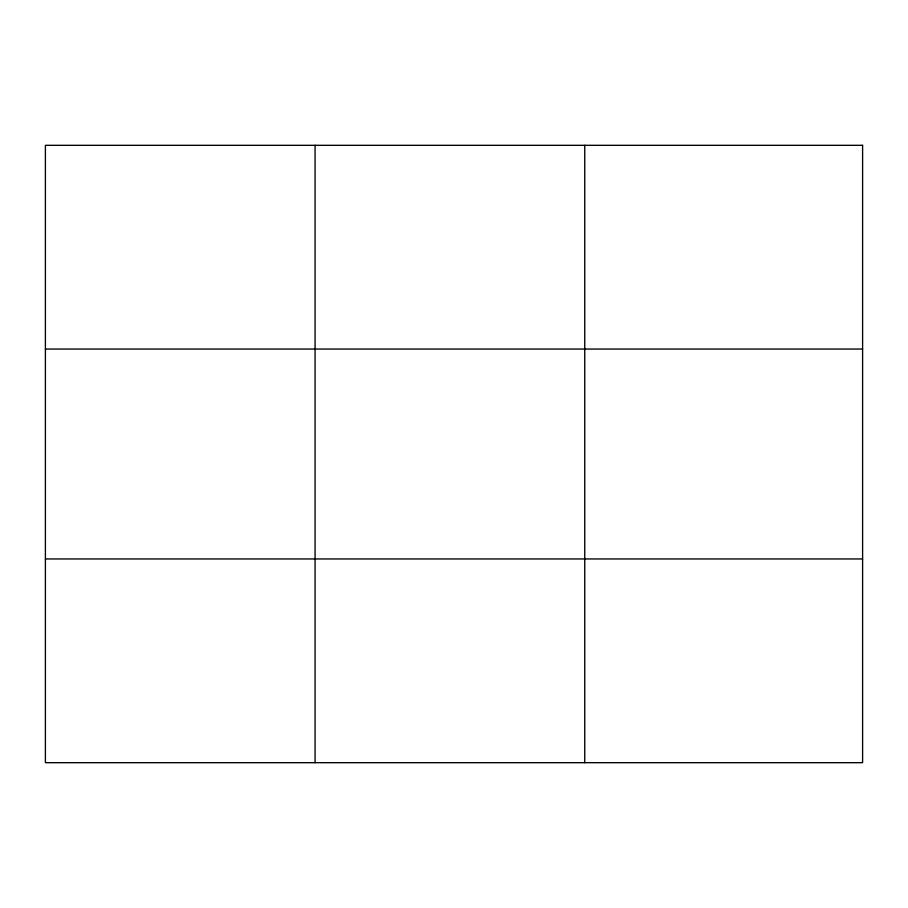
<?xml version="1.0" encoding="UTF-8"?>
<svg xmlns="http://www.w3.org/2000/svg" width="908" height="908" viewBox="0 0 908 908"><rect width="100%" height="100%" fill="white"/><g stroke="black" fill="none" stroke-linecap="round" stroke-linejoin="round"><path stroke-width="1.36" d="M315.076 762.686L315.076 145.314M584.752 762.686L584.752 145.314M45.4 349.047L862.6 349.047M45.4 558.953L862.6 558.953M862.6 145.314L862.6 762.686L45.4 762.686L45.4 145.314L862.6 145.314"/></g></svg>
